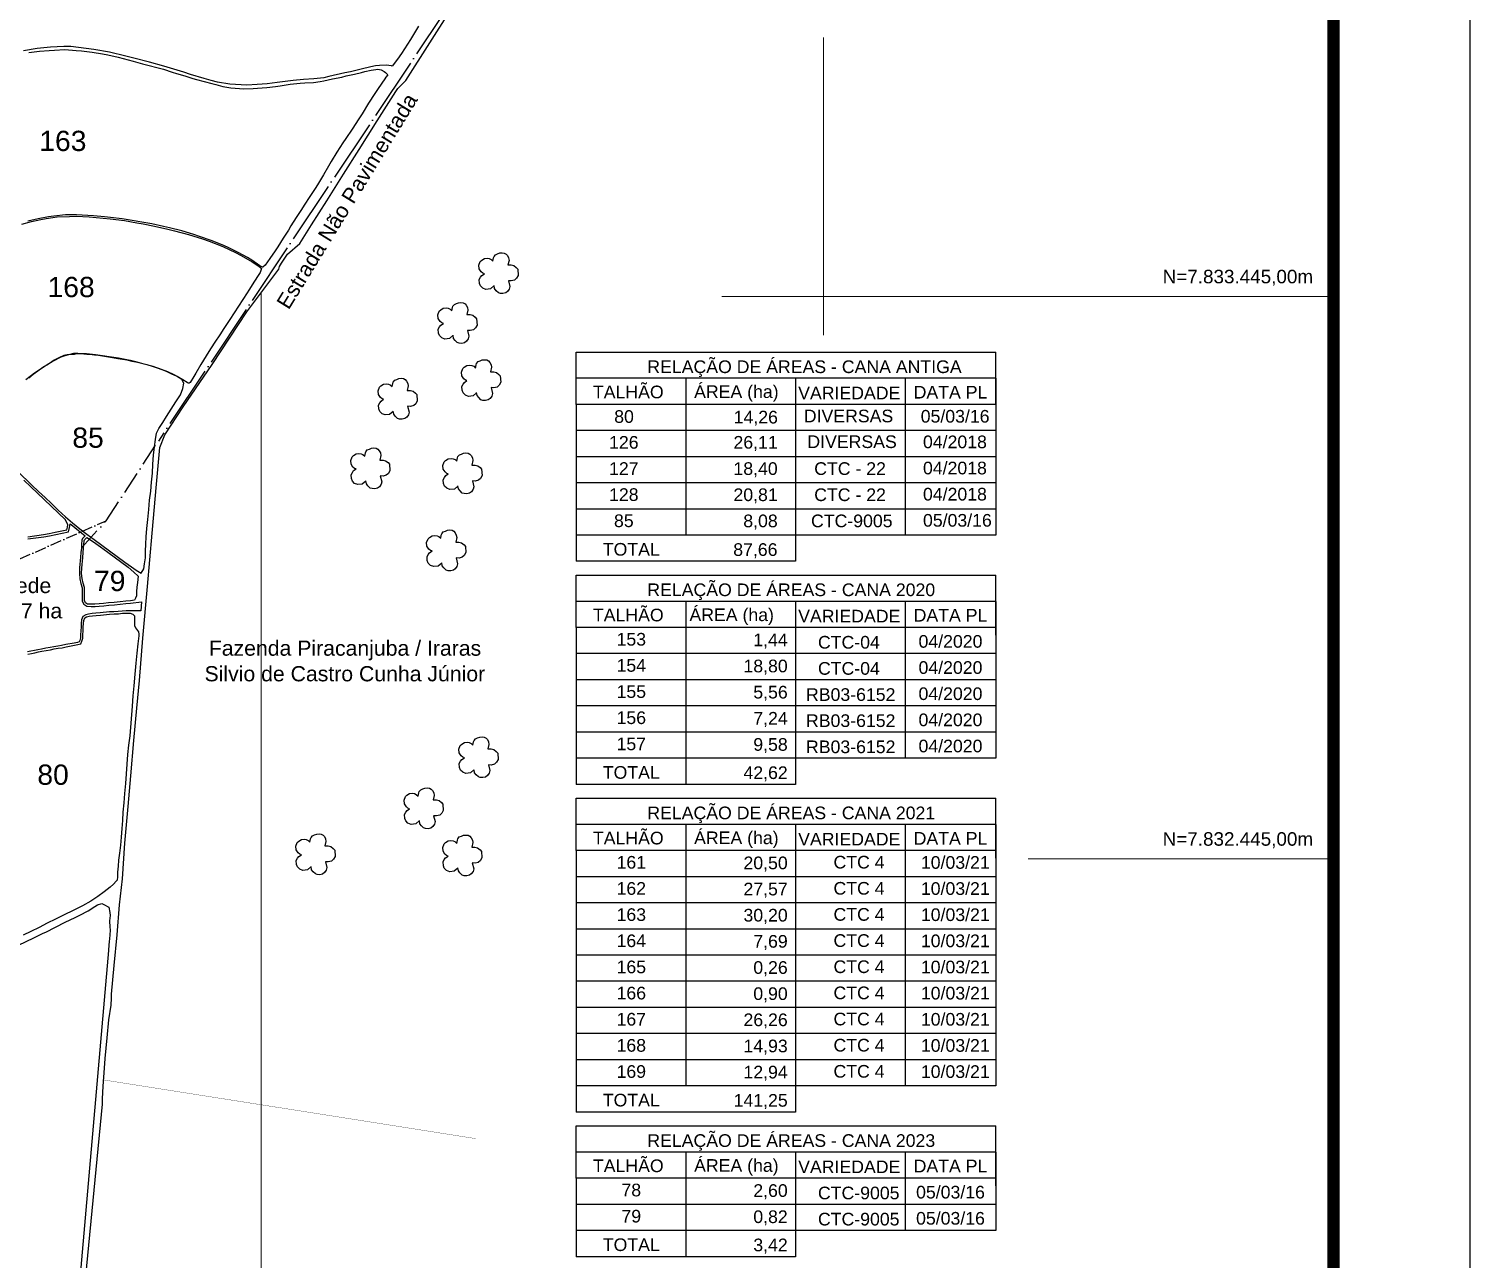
# Model space of a CAD drawing. Header units: inches. Extents: x 729142 to 736360, y 7830028 to 7835131.
# Drawn here: x 733797 to 736360, y 7831733 to 7833921 of the extents above; entities that cross this region are included whole.
import ezdxf
from ezdxf.enums import TextEntityAlignment as Align

# ---------------------------------------------------------------- set-up
doc = ezdxf.new("R2010")
doc.units = ezdxf.units.IN
doc.header["$MEASUREMENT"] = 0
for name, pattern in [('CONTINUO', [0]), ('LIN0', [0]), ('LIN3', [30, 20, -5, 0, -5]), ('TAPUME', [131.6, 112, -9.8, 0, -9.8])]:
    doc.linetypes.add(name, pattern=pattern)
for name, color, linetype in [('0114000387', 1, 'Continuous'), ('0114000387078', 5, 'Continuous'), ('0114000387079', 5, 'Continuous'), ('0114000387080', 5, 'Continuous'), ('0114000387085', 5, 'Continuous'), ('0114000387132', 5, 'Continuous'), ('0114000387154', 5, 'Continuous'), ('0114000387163', 5, 'Continuous'), ('0114000387168', 5, 'Continuous'), ('CERCAS', 7, 'CERCA_LINE'), ('MARGEM', 7, 'CONTINUO'), ('MATO', 7, 'Continuous'), ('QUADRO', 7, 'Continuous'), ('REDE ELETRICA', 7, 'Continuous'), ('SEDE', 7, 'Continuous'), ('TEXTOS', 7, 'Continuous')]:
    doc.layers.add(name, color=color, linetype=linetype)
doc.layers.add('GRID', color=4, linetype='Continuous', lineweight=13)
doc.styles.add('ARIAL', font='arial.ttf', dxfattribs={"height": 10})
doc.styles.get("Standard").update_dxf_attribs({"font": 'arial.ttf'})
doc.styles.add('tGArial11', font='arial.ttf', dxfattribs={"height": 0.0017})
doc.linetypes.add('CERCA_LINE', pattern='A,0.5,-0.2,["X",Standard,S=0.1,R=0,X=-0.1,Y=-0.05],-0.1', length=0.8)

msp = doc.modelspace()

# ---------------------------------------------------------------- linework, layer by layer
at = {"layer": '0114000387', "linetype": 'CONTINUO'}
msp.add_lwpolyline([(733872.3, 7831433.7), (733928.1, 7832008.6), (733927.9, 7832011.7), (733927.7, 7832018.5), (733929.3, 7832040.5), (733931.5, 7832072.7), (733932.8, 7832090), (733936, 7832126.8), (733939.3, 7832158.7), (733943.6, 7832185), (733943.7, 7832197.1), (733944.2, 7832204.1), (733948.9, 7832255.5), (733953.8, 7832309.9), (733958.5, 7832363), (733963.5, 7832409.3), (733967.8, 7832472.6), (733973.9, 7832538), (733978.5, 7832592.5), (733983.9, 7832655.1), (733989.3, 7832712.8), (733993.5, 7832762.2), (733999.6, 7832837.5), (734008, 7832929.4), (734016.1, 7833024.2), (734023.7, 7833111.3), (734029.7, 7833176.5), (734038.8, 7833198.7), (734071.4, 7833248.9), (734122.7, 7833324.1), (734184.5, 7833417.4), (734241.7, 7833493.4), (734242.9, 7833498.4), (734246.3, 7833503.9), (734256.8, 7833520.2), (734279.1, 7833539.2), (734299.5, 7833572.4), (734326.7, 7833615), (734356.6, 7833662.4), (734384.5, 7833706.2), (734416.5, 7833757), (734449.7, 7833809.5), (734452.9, 7833814.9), (734467.4, 7833828.6), (734548.4, 7833956.3)], dxfattribs=at)
at = {"layer": '0114000387078', "ltscale": 0.1}
msp.add_lwpolyline([(733795, 7833017.8), (733822.8, 7833021.6), (733833, 7833023.4), (733844.1, 7833025.6), (733864.4, 7833029.8), (733865.7, 7833034.7), (733866.3, 7833038.6), (733862.2, 7833048), (733849.4, 7833059.9), (733812.2, 7833095.2), (733800.5, 7833106.6), (733788.2, 7833118.5)], dxfattribs=at)
at = {"layer": '0114000387079', "ltscale": 0.1}
msp.add_lwpolyline([(733900.1, 7833016.6), (733911.9, 7833008.4), (733924.6, 7832999.5), (733937.3, 7832990.5), (733973.6, 7832963.4), (733983.8, 7832954.8), (733991.6, 7832947.8), (733990.1, 7832936.5), (733989.3, 7832928.2), (733988.7, 7832920.3), (733988.4, 7832912.9), (733986.9, 7832908.2), (733984.8, 7832904.7), (733977.5, 7832903.8), (733969.2, 7832902.9), (733959.1, 7832901.8), (733948.9, 7832900.9), (733938.7, 7832900.1), (733930, 7832899.1), (733921.8, 7832898.2), (733914.6, 7832897.6), (733907.9, 7832897.7), (733901.4, 7832898), (733897.9, 7832900.3), (733895.7, 7832904.1), (733896.1, 7832910.7), (733895.9, 7832927.4), (733893.4, 7832935.3), (733891.6, 7832943.6), (733890.9, 7832952.6), (733891.2, 7832962), (733892.9, 7832980.8), (733893.6, 7832989.5), (733894.3, 7832997.2), (733894.8, 7833004), (733895.2, 7833010.3), (733895.9, 7833012.1)], close=True, dxfattribs=at)
at = {"layer": '0114000387080', "ltscale": 0.1}
msp.add_lwpolyline([(733795.3, 7832809), (733801.6, 7832810.2), (733807.8, 7832811.5), (733814, 7832812.8), (733820.1, 7832814), (733828.1, 7832815.4), (733835.6, 7832816.8), (733842.2, 7832818.1), (733849, 7832819.3), (733856, 7832820.4), (733863.6, 7832821.8), (733878.5, 7832824.7), (733884.4, 7832826), (733889.6, 7832827.3), (733891.5, 7832832), (733892.9, 7832837.2), (733893.1, 7832843.4), (733893.4, 7832850.1), (733893.8, 7832857), (733894, 7832863.3), (733894.7, 7832868.9), (733896.5, 7832873.2), (733899.8, 7832875.2), (733904, 7832876.2), (733910, 7832876.9), (733916.6, 7832877.7), (733924.2, 7832878.4), (733940.6, 7832880.1), (733948.6, 7832880.4), (733956.2, 7832880.8), (733963.3, 7832881.5), (733970.2, 7832881.8), (733977.2, 7832881.8), (733982, 7832879.8), (733985, 7832876.8), (733984.8, 7832871.7), (733984.8, 7832866), (733984.9, 7832860), (733986.7, 7832855.8), (733992.1, 7832848.8), (733992.6, 7832844.7), (733992.3, 7832841.7), (733990.8, 7832827.3), (733989.1, 7832810.4), (733987.4, 7832792.8), (733985.7, 7832773.3), (733983.9, 7832752.8), (733982.2, 7832734.8), (733980.6, 7832716.6), (733976.6, 7832663.8), (733974.5, 7832647.2), (733972.6, 7832630.4), (733971.2, 7832613.2), (733969.8, 7832596), (733968.6, 7832578.8), (733967.2, 7832561.4), (733965.8, 7832544.4), (733964.4, 7832527.9), (733963.4, 7832513), (733962.6, 7832498.7), (733961.3, 7832483.7), (733959.8, 7832469), (733958, 7832455.1), (733956.7, 7832442.9), (733955.6, 7832431.7), (733954.9, 7832421.1), (733954.4, 7832412.7), (733954.1, 7832407), (733952.2, 7832405.1), (733947.7, 7832400), (733941.8, 7832394.7), (733931.2, 7832386.5), (733919.9, 7832378.2), (733907.2, 7832369.5), (733892.2, 7832361.2), (733876.1, 7832353.1), (733860.1, 7832345.4), (733844.4, 7832337.9), (733829.6, 7832330.4), (733815.1, 7832323.1), (733800.7, 7832315.7), (733787.2, 7832309.1)], dxfattribs=at)
at = {"layer": '0114000387085', "ltscale": 0.1}
msp.add_lwpolyline([(733777.4, 7833133.8), (733802.2, 7833109.4), (733814.3, 7833098.2), (733826.3, 7833087.5), (733837.3, 7833076.5), (733848.9, 7833065.2), (733862, 7833053.3), (733874.9, 7833042.3), (733887.7, 7833031.8), (733900.3, 7833022.2), (733913.3, 7833012.6), (733926.9, 7833002.8), (733940.6, 7832992.8), (733967.8, 7832972.6), (733979.5, 7832964.1), (733987.7, 7832958.5), (733996.8, 7832953), (734001.3, 7832960.6), (734002.7, 7832969.3), (734004.4, 7832980.2), (734004.7, 7832992.1), (734005.1, 7833004.5), (734005.7, 7833017.6), (734007, 7833032.6), (734008.7, 7833048.6), (734010.2, 7833066.1), (734011.8, 7833083), (734013.8, 7833098.6), (734015.3, 7833114.6), (734016.6, 7833130.8), (734017.4, 7833147), (734018.6, 7833162.7), (734020.4, 7833177.6), (734022.2, 7833190.3), (734024.1, 7833202), (734025.2, 7833204.2), (734026.8, 7833207.5), (734028.3, 7833209.9), (734029.5, 7833211.9), (734035.1, 7833220.9), (734041.5, 7833231.2), (734050, 7833244.3), (734058.2, 7833257.3), (734066.4, 7833270.1), (734071, 7833281.2), (734072.8, 7833290.8), (734068.9, 7833297.3), (734059.3, 7833302.9), (734051.3, 7833306.8), (734043, 7833310.7), (734034.2, 7833314.2), (734026, 7833317.3), (734018.2, 7833320.2), (733999.8, 7833325.3), (733990, 7833327.5), (733980.8, 7833329.5), (733971.9, 7833331.4), (733963.8, 7833332.9), (733955.2, 7833334.3), (733945.6, 7833335.7), (733921, 7833339.8), (733913.5, 7833340.8), (733905.6, 7833341.5), (733900.4, 7833341.9), (733889.6, 7833342.8), (733883.9, 7833343.1), (733881, 7833343.1), (733877.9, 7833342), (733865.4, 7833341.4), (733859.4, 7833339.9), (733851.3, 7833336.2), (733842.2, 7833331.4), (733831.9, 7833324.8), (733822.1, 7833318.4), (733813.3, 7833312.3), (733805, 7833306), (733796.9, 7833299.5)], dxfattribs=at)
at = {"layer": '0114000387132', "color": 94, "linetype": 'CONTINUO', "flags": 128}
msp.add_lwpolyline([(733341.1, 7831400.3), (733333.2, 7831399.3), (733306.8, 7831397), (733277.5, 7831395), (733231.2, 7831391.9), (733199.2, 7831389), (733183.3, 7831387.7), (733123.6, 7831383.5), (733109.8, 7831382.5), (733082.6, 7831380.4), (733024.2, 7831376), (733008.8, 7831374.8), (733003.3, 7831374.2), (732996.5, 7831373.3), (732991.7, 7831373), (732990.1, 7831373), (732988.3, 7831373.5), (732988, 7831374), (732987.3, 7831375.8), (732986.9, 7831379.7), (732985.9, 7831385.3), (732985.1, 7831388), (732984.1, 7831390.7), (732899.4, 7831900.6), (732888, 7832030.6), (732889.2, 7832034), (732893.8, 7832044), (732899.5, 7832051.8), (732903.9, 7832055.2), (732916.1, 7832061.1), (732928.6, 7832067.4), (732934.6, 7832070.3), (732946.2, 7832075.5), (732957.1, 7832079.4), (732962.8, 7832081), (732974.5, 7832083.5), (732985.5, 7832084.8), (732989.9, 7832085.1), (732996.6, 7832085.2), (733005.6, 7832083.4), (733015.2, 7832085.8), (733027.9, 7832089.3), (733034.7, 7832090.8), (733049.4, 7832093.1), (733067.8, 7832095.8), (733077.1, 7832097.3), (733095.8, 7832100.6), (733114.2, 7832103.6), (733123.3, 7832105), (733141.4, 7832107.6), (733159.5, 7832110.1), (733167.9, 7832111.3), (733183.4, 7832113.7), (733197.7, 7832116), (733205.5, 7832117.1), (733222.1, 7832119.3), (733235.7, 7832121), (733247.7, 7832122.8), (733253.4, 7832123.7), (733264.5, 7832125.6), (733271, 7832126.5), (733285.9, 7832128.6), (733300.3, 7832130.6), (733307.4, 7832131.7), (733321.5, 7832134.1), (733333.6, 7832135.5), (733339.1, 7832135.3), (733349, 7832133.2), (733361.1, 7832129.7), (733367.8, 7832128.1), (733382.3, 7832125), (733398.5, 7832121.2), (733406.6, 7832119.4), (733422.4, 7832116), (733435.8, 7832113.2), (733442.7, 7832111.7), (733456.9, 7832108.5), (733472.2, 7832105.5), (733480.1, 7832104), (733496.4, 7832101.1), (733510.6, 7832100.1), (733517.2, 7832100.4), (733524.8, 7832101.8), (733529.7, 7832102.8), (733543.1, 7832107.4), (733549.7, 7832110.1), (733562.5, 7832116), (733578.7, 7832129.2), (733589.3, 7832137.8), (733599.7, 7832146.2), (733604.7, 7832151.7), (733614.4, 7832165.2), (733622.6, 7832179.8), (733626, 7832186.8), (733631.4, 7832200.6), (733636.5, 7832212.5), (733639.1, 7832217.4), (733644.4, 7832225.1), (733678.5, 7832241.8), (733692.1, 7832248.7), (733699.6, 7832252.4), (733715.8, 7832260.5), (733732.9, 7832268.7), (733742.1, 7832273.2), (733761.5, 7832283.2), (733780.9, 7832292.5), (733790.2, 7832297), (733808, 7832305.7), (733822.4, 7832312.6), (733827.5, 7832314.3), (733844.5, 7832323.6), (733861.8, 7832332.1), (733879.5, 7832340.8), (733887.6, 7832344.9), (733902.4, 7832352.5), (733914.5, 7832360.3), (733919.3, 7832362.9), (733926.6, 7832365.8), (733932.5, 7832362.6), (733937, 7832360), (733939, 7832358.8), (733941.3, 7832349.4), (733941.6, 7832344.5), (733940.4, 7832334.5), (733941.3, 7832323.7), (733941.4, 7832318.6), (733941.1, 7832309.2), (733939.9, 7832297.4), (733939.4, 7832292), (733938.6, 7832282.2), (733883, 7831643.7), (733882.5, 7831631.3), (733881.2, 7831617.8), (733880.6, 7831611), (733879.4, 7831597.3), (733878.3, 7831585), (733877.8, 7831578.9), (733877, 7831566.5), (733875.6, 7831555), (733874.9, 7831548.9), (733873.6, 7831535.7), (733872.9, 7831522.6), (733872.5, 7831516.3), (733871.6, 7831504.3), (733870.5, 7831490.9), (733870, 7831484.2), (733869.4, 7831470.8), (733868.9, 7831458.4), (733867.1, 7831453.1), (733860.4, 7831444.2), (733851, 7831441.1), (733846.1, 7831440.2), (733835.7, 7831439.5), (733825.3, 7831438.1), (733819.5, 7831437.6), (733806.9, 7831437), (733797.7, 7831438.8), (733793.7, 7831441.6), (733786.6, 7831451.1), (733777.1, 7831465.2), (733772.2, 7831472.6), (733762.2, 7831488.3), (733753.1, 7831501.1), (733749.2, 7831507.2), (733742.2, 7831518.9), (733736.2, 7831530.3), (733732.7, 7831536.4), (733724.7, 7831549.2), (733716.1, 7831564.3), (733711.8, 7831571.4), (733703.3, 7831584.5), (733695.7, 7831597), (733691.9, 7831603.1), (733684.2, 7831615.4), (733676.6, 7831625.2), (733673.2, 7831630.1), (733666.9, 7831639.6), (733661.8, 7831647.4), (733658.7, 7831649.2), (733651.3, 7831648.9), (733645, 7831641.6), (733634.2, 7831629.1), (733629, 7831617.6), (733626.6, 7831611.6), (733621.9, 7831598.6), (733617.1, 7831584.7), (733615.1, 7831578.3), (733611.6, 7831566.6), (733608.1, 7831553.9), (733606.2, 7831547.6), (733602.1, 7831535.1), (733597.2, 7831525.1), (733594.7, 7831519.7), (733589.8, 7831508.2), (733584.8, 7831493.4), (733582.2, 7831486.3), (733576.9, 7831473.1), (733571.2, 7831459.9), (733568.6, 7831453.5), (733564, 7831440.9), (733558.8, 7831429.8), (733556.1, 7831425.1), (733550.8, 7831417.9), (733545.6, 7831416), (733542.8, 7831415), (733539.7, 7831414), (733533.4, 7831412.5), (733530.1, 7831412), (733525.9, 7831411.5), (733516, 7831410.6), (733506.1, 7831409.8), (733500.9, 7831411), (733497.5, 7831412.8), (733493.4, 7831415.2), (733487.3, 7831418.2), (733483.5, 7831418.1), (733474.4, 7831414.5), (733466.6, 7831410.9), (733462.1, 7831409.6), (733451.5, 7831407.8), (733437.4, 7831407.3), (733429.2, 7831406.8), (733410.6, 7831405.1), (733387.4, 7831403.4), (733376.4, 7831402.6), (733355.6, 7831401.3)], close=True, dxfattribs=at)
at = {"layer": '0114000387154', "linetype": 'CONTINUO', "elevation": 685.7}
msp.add_lwpolyline([(734489.9, 7833925.3), (734475.6, 7833901.7), (734459.4, 7833877.1), (734452.4, 7833866.8), (734442.8, 7833854.6), (734441.5, 7833855), (734432.4, 7833856.3), (734420.4, 7833855.8), (734413.3, 7833854.8), (734405.3, 7833853.2), (734387.6, 7833849.1), (734368.7, 7833844.5), (734359.1, 7833842.3), (734330.3, 7833835.9), (734321.4, 7833833.8), (734303.8, 7833831.8), (734285.6, 7833830.6), (734266.7, 7833829.1), (734238.8, 7833825.3), (734220.9, 7833823.1), (734203, 7833821.6), (734184.3, 7833820.7), (734164.5, 7833821.6), (734154.3, 7833822.3), (734132.7, 7833826.2), (734121.1, 7833828.9), (734108.8, 7833832.5), (734084.4, 7833839.8), (734072.3, 7833843.6), (734060.5, 7833847.3), (734037.3, 7833854.4), (734011.4, 7833861.5), (733983.8, 7833868.5), (733969.7, 7833871.9), (733940.3, 7833879.4), (733912.6, 7833884.3), (733871.9, 7833889.1), (733859.1, 7833889.5), (733835.5, 7833888.3), (733811.8, 7833885.7), (733787.7, 7833881.9)], dxfattribs=at)
at = {"layer": '0114000387163', "linetype": 'CONTINUO', "elevation": 691}
msp.add_lwpolyline([(733797, 7833878.4), (733815.7, 7833880.9), (733833.4, 7833882.4), (733842.5, 7833883), (733861.2, 7833884), (733881.2, 7833882.5), (733890.8, 7833881.5), (733909.4, 7833879), (733928, 7833876.3), (733937.3, 7833874.5), (733956.1, 7833870.3), (733973.8, 7833865.4), (733982.4, 7833863), (733999.3, 7833858.5), (734036.5, 7833848.8), (734051.8, 7833843.9), (734059.4, 7833841.5), (734074.3, 7833836.9), (734088.4, 7833832.7), (734095.2, 7833830.8), (734108.5, 7833827.2), (734122.5, 7833823.4), (734129.2, 7833821.6), (734142.1, 7833818.2), (734156.3, 7833815.9), (734163.7, 7833815.1), (734179.2, 7833814.2), (734195.7, 7833814.9), (734203.8, 7833815.3), (734220, 7833816.3), (734235.8, 7833818.1), (734244, 7833819.3), (734261.4, 7833822.4), (734279.4, 7833824), (734287.8, 7833824.6), (734303, 7833825.4), (734314.7, 7833826.9), (734321.4, 7833828.1), (734336.7, 7833831.6), (734353.2, 7833835.1), (734361.1, 7833836.9), (734376.2, 7833840.4), (734388.6, 7833843.4), (734394.6, 7833844.7), (734405.9, 7833847), (734413.9, 7833848.6), (734417.4, 7833848.8), (734423.3, 7833848.1), (734428.6, 7833845.1), (734431, 7833843.3), (734435.4, 7833839.2), (734431.8, 7833834.8), (734429.9, 7833832), (734417.9, 7833814.5), (734412.1, 7833805.7), (734400.9, 7833788.3), (734389.5, 7833769.8), (734383.7, 7833760.7), (734371.7, 7833742.5), (734360.6, 7833726), (734355.2, 7833717.8), (734344.5, 7833701.2), (734334.3, 7833684.8), (734329.7, 7833676.8), (734321, 7833661.4), (734312, 7833646.6), (734307.1, 7833638.9), (734296.8, 7833622.9), (734286.4, 7833607.2), (734281.5, 7833599.6), (734272.2, 7833585.2), (734263.1, 7833570.4), (734258.6, 7833563), (734249.4, 7833548.3), (734239.5, 7833533.1), (734234.7, 7833525.9), (734225.3, 7833512.2), (734217.1, 7833500.8), (734212.8, 7833497), (734212.5, 7833497), (734211.4, 7833497.6), (734207.6, 7833499.5), (734193.2, 7833509.3), (734185.5, 7833514), (734169.1, 7833523.3), (734150.5, 7833532.3), (734140.9, 7833536.5), (734121.1, 7833544.6), (734100.7, 7833551.5), (734090.2, 7833554.9), (734068.9, 7833561.3), (734047.1, 7833566.8), (734036.4, 7833569.2), (734015.6, 7833573.8), (733994.5, 7833577.6), (733984, 7833579.4), (733963.2, 7833582.7), (733942.1, 7833585.5), (733931.8, 7833586.6), (733911.7, 7833588.5), (733891.8, 7833589.7), (733881.9, 7833590), (733862.1, 7833589.9), (733841.6, 7833587.9), (733832, 7833586.5), (733813.8, 7833583), (733795.4, 7833578.8)], dxfattribs=at)
at = {"layer": '0114000387168', "linetype": 'CONTINUO', "elevation": 706.5}
msp.add_lwpolyline([(733784.8, 7833573.2), (733801.7, 7833578.2), (733818.5, 7833582), (733827.7, 7833583.5), (733847.2, 7833586.2), (733869.6, 7833587.3), (733881.1, 7833587.4), (733904.5, 7833586.5), (733929.4, 7833584.2), (733941.9, 7833582.9), (733966.9, 7833579.8), (733989.2, 7833576), (734000, 7833574), (734020.6, 7833570.1), (734044.2, 7833564.8), (734056.2, 7833561.8), (734080.7, 7833555.3), (734105.6, 7833547.5), (734117.8, 7833543.1), (734142.1, 7833533.6), (734164.2, 7833523), (734174.6, 7833517.6), (734194.2, 7833506.4), (734206.1, 7833498.5), (734209.6, 7833495.8), (734210.8, 7833494.6), (734208, 7833487.5), (734203.3, 7833480.6), (734194.2, 7833465.5), (734189.2, 7833457.7), (734178.7, 7833441.5), (734168.4, 7833425.6), (734163.3, 7833417.7), (734153.3, 7833402.4), (734142.8, 7833386.3), (734137.5, 7833378.2), (734126.8, 7833362.1), (734116.8, 7833347.2), (734112.1, 7833339.5), (734102.9, 7833324), (734094.1, 7833308.7), (734090.2, 7833302.3), (734083.7, 7833291.9), (734082.1, 7833290.9), (734080.4, 7833290.8), (734078.3, 7833292.1), (734070.9, 7833296.8), (734060.7, 7833302.8), (734055.4, 7833305.6), (734044.2, 7833311.1), (734033, 7833315.3), (734027.9, 7833317.1), (734018.8, 7833319.8), (734007.6, 7833323.2), (734001.8, 7833324.8), (733989.9, 7833328), (733977.9, 7833330.8), (733971.2, 7833332.2), (733956.2, 7833335.2), (733940.1, 7833337.7), (733932, 7833338.8), (733915.6, 7833341), (733899.6, 7833342.7), (733884.2, 7833343.2), (733876.6, 7833343.2), (733861.3, 7833339.6), (733854, 7833337), (733840.2, 7833330.1), (733827.6, 7833322.1), (733821, 7833317.7), (733807.1, 7833308.3), (733791.7, 7833296.6)], dxfattribs=at)
at = {"layer": 'CERCAS', "color": 44, "linetype": 'CERCA_LINE', "ltscale": 50, "const_width": 0.5}
msp.add_lwpolyline([(733930.1, 7832051.9), (734591.5, 7831947.5)], dxfattribs=at)
at = {"layer": 'GRID', "color": 134}
for points in [[(735210, 7833375.9), (735210, 7833905.2)], [(734210, 7830773.6), (734210, 7833451.3)], [(735028.8, 7833445), (736116.5, 7833445)], [(735573.5, 7832445), (736116.5, 7832445)]]:
    msp.add_lwpolyline(points, dxfattribs=at)
at = {"layer": 'MARGEM', "color": 174, "linetype": 'LIN0', "flags": 128}
msp.add_lwpolyline([(736359.5, 7835130.7), (729142.4, 7835130.7), (729142.4, 7830027.7), (736359.5, 7830027.7)], close=True, dxfattribs=at)
at = {"layer": 'MARGEM', "color": 174, "linetype": 'LIN0', "const_width": 22.1, "flags": 128}
msp.add_lwpolyline([(736116.5, 7834887.7), (729385.4, 7834887.7), (729385.4, 7830270.7), (736116.5, 7830270.7)], close=True, dxfattribs=at)
at = {"layer": 'MATO', "color": 94, "linetype": 'CONTINUO'}
for points in [[(734624, 7833463.6, -560.1), (734617.7, 7833458.4, -560.1), (734609.7, 7833457.5, -560.1), (734604.1, 7833459.7, -560.1), (734600, 7833463.6, -560.1), (734598.4, 7833468.2, -560.1), (734597.9, 7833474.9, -560.1), (734600.1, 7833479.1, -560.1), (734602.4, 7833482.2, -560.1), (734607, 7833485.4, -560.1), (734604, 7833486.3, -560.1), (734601.2, 7833488.7, -560.1), (734597.8, 7833494, -560.1), (734597.2, 7833500.4, -560.1), (734599.6, 7833507, -560.1), (734602.2, 7833509.4, -560.1), (734606.9, 7833512.2, -560.1), (734611.8, 7833512.9, -560.1), (734615.7, 7833512.3, -560.1), (734618.8, 7833510.9, -560.1), (734622.2, 7833507.9, -560.1), (734623.3, 7833513.7, -560.1), (734624.1, 7833516, -560.1), (734626.7, 7833519.2, -560.1), (734630.5, 7833520.6, -560.1), (734634.2, 7833522.3, -560.1), (734638.3, 7833522.6, -560.1), (734642.3, 7833522.1, -560.1), (734645.5, 7833520.4, -560.1), (734647.8, 7833517.8, -560.1), (734649.9, 7833513.7, -560.1), (734650.7, 7833509.1, -560.1), (734648.8, 7833501, -560.1), (734654.6, 7833501.1, -560.1), (734659.3, 7833500, -560.1), (734663.7, 7833496.4, -560.1), (734666.2, 7833493.6, -560.1), (734666.9, 7833482.4, -560.1), (734664.1, 7833477.4, -560.1), (734660.5, 7833474, -560.1), (734654.7, 7833472.5, -560.1), (734649.7, 7833472.9, -560.1), (734652.4, 7833462.5, -560.1), (734651.1, 7833458, -560.1), (734648.1, 7833453.8, -560.1), (734644.8, 7833451.1, -560.1), (734640, 7833449.9, -560.1), (734635.3, 7833450.2, -560.1), (734631.8, 7833451.2, -560.1), (734627.8, 7833455.2, -560.1), (734625, 7833458.8, -560.1), (734624.2, 7833464.2, -560.1)], [(734551, 7833375.2, -560.1), (734544.7, 7833369.9, -560.1), (734536.7, 7833369, -560.1), (734531.1, 7833371.2, -560.1), (734527, 7833375.2, -560.1), (734525.4, 7833379.7, -560.1), (734524.9, 7833386.5, -560.1), (734527.1, 7833390.7, -560.1), (734529.4, 7833393.8, -560.1), (734534, 7833396.9, -560.1), (734531, 7833397.9, -560.1), (734528.2, 7833400.2, -560.1), (734524.8, 7833405.6, -560.1), (734524.2, 7833412, -560.1), (734526.6, 7833418.6, -560.1), (734529.2, 7833421, -560.1), (734533.9, 7833423.8, -560.1), (734538.8, 7833424.5, -560.1), (734542.7, 7833423.9, -560.1), (734545.8, 7833422.5, -560.1), (734549.2, 7833419.4, -560.1), (734550.3, 7833425.2, -560.1), (734551.1, 7833427.6, -560.1), (734553.7, 7833430.8, -560.1), (734557.5, 7833432.2, -560.1), (734561.2, 7833433.8, -560.1), (734565.3, 7833434.2, -560.1), (734569.3, 7833433.6, -560.1), (734572.5, 7833432, -560.1), (734574.8, 7833429.4, -560.1), (734576.9, 7833425.3, -560.1), (734577.7, 7833420.7, -560.1), (734575.8, 7833412.6, -560.1), (734581.5, 7833412.7, -560.1), (734586.3, 7833411.5, -560.1), (734590.7, 7833408, -560.1), (734593.2, 7833405.2, -560.1), (734593.9, 7833394, -560.1), (734591.1, 7833389, -560.1), (734587.5, 7833385.6, -560.1), (734581.7, 7833384.1, -560.1), (734576.7, 7833384.5, -560.1), (734579.4, 7833374.1, -560.1), (734578.1, 7833369.6, -560.1), (734575.1, 7833365.3, -560.1), (734571.8, 7833362.7, -560.1), (734567, 7833361.5, -560.1), (734562.3, 7833361.8, -560.1), (734558.8, 7833362.8, -560.1), (734554.8, 7833366.8, -560.1), (734552, 7833370.3, -560.1), (734551.2, 7833375.8, -560.1)], [(734593, 7833273.5, -560.1), (734586.8, 7833268.3, -560.1), (734578.8, 7833267.3, -560.1), (734573.1, 7833269.5, -560.1), (734569, 7833273.5, -560.1), (734567.4, 7833278.1, -560.1), (734566.9, 7833284.8, -560.1), (734569.1, 7833289, -560.1), (734571.4, 7833292.1, -560.1), (734576, 7833295.2, -560.1), (734573.1, 7833296.2, -560.1), (734570.2, 7833298.6, -560.1), (734566.8, 7833303.9, -560.1), (734566.2, 7833310.3, -560.1), (734568.6, 7833316.9, -560.1), (734571.2, 7833319.3, -560.1), (734575.9, 7833322.1, -560.1), (734580.8, 7833322.8, -560.1), (734584.7, 7833322.2, -560.1), (734587.9, 7833320.8, -560.1), (734591.3, 7833317.7, -560.1), (734592.3, 7833323.6, -560.1), (734593.2, 7833325.9, -560.1), (734595.7, 7833329.1, -560.1), (734599.5, 7833330.5, -560.1), (734603.2, 7833332.1, -560.1), (734607.4, 7833332.5, -560.1), (734611.3, 7833332, -560.1), (734614.5, 7833330.3, -560.1), (734616.9, 7833327.7, -560.1), (734619, 7833323.6, -560.1), (734619.8, 7833319, -560.1), (734617.9, 7833310.9, -560.1), (734623.6, 7833311, -560.1), (734628.3, 7833309.8, -560.1), (734632.7, 7833306.3, -560.1), (734635.2, 7833303.5, -560.1), (734635.9, 7833292.3, -560.1), (734633.1, 7833287.3, -560.1), (734629.5, 7833283.9, -560.1), (734623.7, 7833282.4, -560.1), (734618.7, 7833282.8, -560.1), (734621.4, 7833272.4, -560.1), (734620.2, 7833267.9, -560.1), (734617.1, 7833263.6, -560.1), (734613.8, 7833261, -560.1), (734609.1, 7833259.8, -560.1), (734604.4, 7833260.1, -560.1), (734600.8, 7833261.1, -560.1), (734596.8, 7833265.1, -560.1), (734594.1, 7833268.6, -560.1), (734593.2, 7833274.1, -560.1)], [(734444.8, 7833240.4, -560.1), (734438.5, 7833235.1, -560.1), (734430.6, 7833234.2, -560.1), (734424.9, 7833236.4, -560.1), (734420.8, 7833240.4, -560.1), (734419.2, 7833244.9, -560.1), (734418.7, 7833251.6, -560.1), (734420.9, 7833255.8, -560.1), (734423.2, 7833259, -560.1), (734427.8, 7833262.1, -560.1), (734424.9, 7833263, -560.1), (734422, 7833265.4, -560.1), (734418.6, 7833270.7, -560.1), (734418, 7833277.1, -560.1), (734420.4, 7833283.7, -560.1), (734423, 7833286.1, -560.1), (734427.7, 7833289, -560.1), (734432.6, 7833289.6, -560.1), (734436.5, 7833289.1, -560.1), (734439.6, 7833287.6, -560.1), (734443, 7833284.6, -560.1), (734444.1, 7833290.4, -560.1), (734444.9, 7833292.7, -560.1), (734447.5, 7833295.9, -560.1), (734451.3, 7833297.3, -560.1), (734455, 7833299, -560.1), (734459.1, 7833299.4, -560.1), (734463.1, 7833298.8, -560.1), (734466.3, 7833297.1, -560.1), (734468.7, 7833294.5, -560.1), (734470.7, 7833290.4, -560.1), (734471.5, 7833285.9, -560.1), (734469.7, 7833277.7, -560.1), (734475.4, 7833277.8, -560.1), (734480.1, 7833276.7, -560.1), (734484.5, 7833273.2, -560.1), (734487, 7833270.3, -560.1), (734487.7, 7833259.1, -560.1), (734484.9, 7833254.1, -560.1), (734481.3, 7833250.8, -560.1), (734475.5, 7833249.2, -560.1), (734470.5, 7833249.7, -560.1), (734473.2, 7833239.2, -560.1), (734471.9, 7833234.7, -560.1), (734468.9, 7833230.5, -560.1), (734465.6, 7833227.8, -560.1), (734460.8, 7833226.7, -560.1), (734456.1, 7833227, -560.1), (734452.6, 7833228, -560.1), (734448.6, 7833231.9, -560.1), (734445.8, 7833235.5, -560.1), (734445, 7833240.9, -560.1)], [(734396.1, 7833116.6, -560.1), (734389.9, 7833111.3, -560.1), (734381.9, 7833110.4, -560.1), (734376.2, 7833112.6, -560.1), (734372.2, 7833116.6, -560.1), (734370.5, 7833121.1, -560.1), (734370, 7833127.8, -560.1), (734372.2, 7833132, -560.1), (734374.5, 7833135.2, -560.1), (734379.1, 7833138.3, -560.1), (734376.2, 7833139.2, -560.1), (734373.3, 7833141.6, -560.1), (734369.9, 7833146.9, -560.1), (734369.3, 7833153.3, -560.1), (734371.7, 7833159.9, -560.1), (734374.3, 7833162.3, -560.1), (734379, 7833165.2, -560.1), (734383.9, 7833165.8, -560.1), (734387.9, 7833165.3, -560.1), (734391, 7833163.8, -560.1), (734394.4, 7833160.8, -560.1), (734395.4, 7833166.6, -560.1), (734396.3, 7833168.9, -560.1), (734398.8, 7833172.2, -560.1), (734402.6, 7833173.5, -560.1), (734406.3, 7833175.2, -560.1), (734410.5, 7833175.6, -560.1), (734414.4, 7833175, -560.1), (734417.6, 7833173.3, -560.1), (734420, 7833170.7, -560.1), (734422.1, 7833166.6, -560.1), (734422.9, 7833162.1, -560.1), (734421, 7833153.9, -560.1), (734426.7, 7833154, -560.1), (734431.4, 7833152.9, -560.1), (734435.9, 7833149.4, -560.1), (734438.3, 7833146.5, -560.1), (734439, 7833135.3, -560.1), (734436.2, 7833130.3, -560.1), (734432.6, 7833127, -560.1), (734426.8, 7833125.4, -560.1), (734421.8, 7833125.9, -560.1), (734424.5, 7833115.4, -560.1), (734423.3, 7833111, -560.1), (734420.2, 7833106.7, -560.1), (734416.9, 7833104, -560.1), (734412.2, 7833102.9, -560.1), (734407.5, 7833103.2, -560.1), (734404, 7833104.2, -560.1), (734399.9, 7833108.1, -560.1), (734397.2, 7833111.7, -560.1), (734396.3, 7833117.1, -560.1)], [(734559.8, 7833107.7, -560.1), (734553.6, 7833102.5, -560.1), (734545.6, 7833101.5, -560.1), (734539.9, 7833103.8, -560.1), (734535.9, 7833107.7, -560.1), (734534.2, 7833112.3, -560.1), (734533.7, 7833119, -560.1), (734535.9, 7833123.2, -560.1), (734538.2, 7833126.3, -560.1), (734542.8, 7833129.4, -560.1), (734539.9, 7833130.4, -560.1), (734537, 7833132.8, -560.1), (734533.6, 7833138.1, -560.1), (734533, 7833144.5, -560.1), (734535.5, 7833151.1, -560.1), (734538, 7833153.5, -560.1), (734542.7, 7833156.3, -560.1), (734547.6, 7833157, -560.1), (734551.6, 7833156.4, -560.1), (734554.7, 7833155, -560.1), (734558.1, 7833151.9, -560.1), (734559.1, 7833157.8, -560.1), (734560, 7833160.1, -560.1), (734562.5, 7833163.3, -560.1), (734566.3, 7833164.7, -560.1), (734570, 7833166.3, -560.1), (734574.2, 7833166.7, -560.1), (734578.1, 7833166.2, -560.1), (734581.3, 7833164.5, -560.1), (734583.7, 7833161.9, -560.1), (734585.8, 7833157.8, -560.1), (734586.6, 7833153.2, -560.1), (734584.7, 7833145.1, -560.1), (734590.4, 7833145.2, -560.1), (734595.1, 7833144, -560.1), (734599.6, 7833140.5, -560.1), (734602, 7833137.7, -560.1), (734602.7, 7833126.5, -560.1), (734600, 7833121.5, -560.1), (734596.3, 7833118.1, -560.1), (734590.6, 7833116.6, -560.1), (734585.5, 7833117, -560.1), (734588.2, 7833106.6, -560.1), (734587, 7833102.1, -560.1), (734583.9, 7833097.8, -560.1), (734580.6, 7833095.2, -560.1), (734575.9, 7833094, -560.1), (734571.2, 7833094.3, -560.1), (734567.7, 7833095.3, -560.1), (734563.6, 7833099.3, -560.1), (734560.9, 7833102.9, -560.1), (734560, 7833108.3, -560.1)], [(734531.1, 7832970.7, -560.1), (734524.8, 7832965.4, -560.1), (734516.8, 7832964.5, -560.1), (734511.1, 7832966.7, -560.1), (734507.1, 7832970.7, -560.1), (734505.4, 7832975.2, -560.1), (734505, 7832981.9, -560.1), (734507.2, 7832986.1, -560.1), (734509.5, 7832989.3, -560.1), (734514.1, 7832992.4, -560.1), (734511.1, 7832993.3, -560.1), (734508.2, 7832995.7, -560.1), (734504.9, 7833001, -560.1), (734504.2, 7833007.4, -560.1), (734506.7, 7833014, -560.1), (734509.3, 7833016.4, -560.1), (734513.9, 7833019.3, -560.1), (734518.9, 7833019.9, -560.1), (734522.8, 7833019.4, -560.1), (734525.9, 7833017.9, -560.1), (734529.3, 7833014.9, -560.1), (734530.3, 7833020.7, -560.1), (734531.2, 7833023, -560.1), (734533.8, 7833026.3, -560.1), (734537.6, 7833027.6, -560.1), (734541.3, 7833029.3, -560.1), (734545.4, 7833029.7, -560.1), (734549.4, 7833029.1, -560.1), (734552.6, 7833027.4, -560.1), (734554.9, 7833024.8, -560.1), (734557, 7833020.7, -560.1), (734557.8, 7833016.2, -560.1), (734555.9, 7833008, -560.1), (734561.6, 7833008.1, -560.1), (734566.4, 7833007, -560.1), (734570.8, 7833003.5, -560.1), (734573.3, 7833000.6, -560.1), (734573.9, 7832989.4, -560.1), (734571.2, 7832984.4, -560.1), (734567.5, 7832981.1, -560.1), (734561.8, 7832979.5, -560.1), (734556.8, 7832980, -560.1), (734559.4, 7832969.5, -560.1), (734558.2, 7832965, -560.1), (734555.2, 7832960.8, -560.1), (734551.9, 7832958.1, -560.1), (734547.1, 7832957, -560.1), (734542.4, 7832957.3, -560.1), (734538.9, 7832958.3, -560.1), (734534.9, 7832962.2, -560.1), (734532.1, 7832965.8, -560.1), (734531.3, 7832971.2, -560.1)], [(734588.4, 7832603, -560.1), (734582.1, 7832597.7, -560.1), (734574.1, 7832596.8, -560.1), (734568.5, 7832599, -560.1), (734564.4, 7832602.9, -560.1), (734562.8, 7832607.5, -560.1), (734562.3, 7832614.2, -560.1), (734564.5, 7832618.4, -560.1), (734566.8, 7832621.6, -560.1), (734571.4, 7832624.7, -560.1), (734568.5, 7832625.6, -560.1), (734565.6, 7832628, -560.1), (734562.2, 7832633.3, -560.1), (734561.6, 7832639.7, -560.1), (734564, 7832646.3, -560.1), (734566.6, 7832648.7, -560.1), (734571.3, 7832651.6, -560.1), (734576.2, 7832652.2, -560.1), (734580.1, 7832651.7, -560.1), (734583.2, 7832650.2, -560.1), (734586.6, 7832647.2, -560.1), (734587.7, 7832653, -560.1), (734588.5, 7832655.3, -560.1), (734591.1, 7832658.5, -560.1), (734594.9, 7832659.9, -560.1), (734598.6, 7832661.6, -560.1), (734602.7, 7832662, -560.1), (734606.7, 7832661.4, -560.1), (734609.9, 7832659.7, -560.1), (734612.3, 7832657.1, -560.1), (734614.3, 7832653, -560.1), (734615.1, 7832648.5, -560.1), (734613.3, 7832640.3, -560.1), (734619, 7832640.4, -560.1), (734623.7, 7832639.3, -560.1), (734628.1, 7832635.7, -560.1), (734630.6, 7832632.9, -560.1), (734631.3, 7832621.7, -560.1), (734628.5, 7832616.7, -560.1), (734624.9, 7832613.4, -560.1), (734619.1, 7832611.8, -560.1), (734614.1, 7832612.3, -560.1), (734616.8, 7832601.8, -560.1), (734615.5, 7832597.3, -560.1), (734612.5, 7832593.1, -560.1), (734609.2, 7832590.4, -560.1), (734604.4, 7832589.3, -560.1), (734599.7, 7832589.5, -560.1), (734596.2, 7832590.5, -560.1), (734592.2, 7832594.5, -560.1), (734589.4, 7832598.1, -560.1), (734588.6, 7832603.5, -560.1)], [(734491.1, 7832512.3, -560.1), (734484.8, 7832507.1, -560.1), (734476.8, 7832506.1, -560.1), (734471.1, 7832508.3, -560.1), (734467.1, 7832512.3, -560.1), (734465.4, 7832516.9, -560.1), (734465, 7832523.6, -560.1), (734467.1, 7832527.8, -560.1), (734469.4, 7832530.9, -560.1), (734474, 7832534, -560.1), (734471.1, 7832535, -560.1), (734468.2, 7832537.4, -560.1), (734464.8, 7832542.7, -560.1), (734464.2, 7832549.1, -560.1), (734466.7, 7832555.7, -560.1), (734469.2, 7832558.1, -560.1), (734473.9, 7832560.9, -560.1), (734478.9, 7832561.6, -560.1), (734482.8, 7832561, -560.1), (734485.9, 7832559.6, -560.1), (734489.3, 7832556.5, -560.1), (734490.3, 7832562.4, -560.1), (734491.2, 7832564.7, -560.1), (734493.7, 7832567.9, -560.1), (734497.5, 7832569.3, -560.1), (734501.2, 7832570.9, -560.1), (734505.4, 7832571.3, -560.1), (734509.3, 7832570.8, -560.1), (734512.5, 7832569.1, -560.1), (734514.9, 7832566.5, -560.1), (734517, 7832562.4, -560.1), (734517.8, 7832557.8, -560.1), (734515.9, 7832549.7, -560.1), (734521.6, 7832549.8, -560.1), (734526.3, 7832548.6, -560.1), (734530.8, 7832545.1, -560.1), (734533.3, 7832542.3, -560.1), (734533.9, 7832531.1, -560.1), (734531.2, 7832526.1, -560.1), (734527.5, 7832522.7, -560.1), (734521.8, 7832521.2, -560.1), (734516.7, 7832521.6, -560.1), (734519.4, 7832511.2, -560.1), (734518.2, 7832506.7, -560.1), (734515.2, 7832502.4, -560.1), (734511.8, 7832499.8, -560.1), (734507.1, 7832498.6, -560.1), (734502.4, 7832498.9, -560.1), (734498.9, 7832499.9, -560.1), (734494.9, 7832503.9, -560.1), (734492.1, 7832507.4, -560.1), (734491.3, 7832512.9, -560.1)], [(734298.6, 7832430.5, -560.1), (734292.3, 7832425.3, -560.1), (734284.3, 7832424.3, -560.1), (734278.7, 7832426.6, -560.1), (734274.6, 7832430.5, -560.1), (734273, 7832435.1, -560.1), (734272.5, 7832441.8, -560.1), (734274.7, 7832446, -560.1), (734277, 7832449.1, -560.1), (734281.6, 7832452.2, -560.1), (734278.6, 7832453.2, -560.1), (734275.8, 7832455.6, -560.1), (734272.4, 7832460.9, -560.1), (734271.8, 7832467.3, -560.1), (734274.2, 7832473.9, -560.1), (734276.8, 7832476.3, -560.1), (734281.5, 7832479.1, -560.1), (734286.4, 7832479.8, -560.1), (734290.3, 7832479.2, -560.1), (734293.4, 7832477.8, -560.1), (734296.8, 7832474.7, -560.1), (734297.9, 7832480.6, -560.1), (734298.7, 7832482.9, -560.1), (734301.3, 7832486.1, -560.1), (734305.1, 7832487.5, -560.1), (734308.8, 7832489.1, -560.1), (734312.9, 7832489.5, -560.1), (734316.9, 7832489, -560.1), (734320.1, 7832487.3, -560.1), (734322.4, 7832484.7, -560.1), (734324.5, 7832480.6, -560.1), (734325.3, 7832476, -560.1), (734323.4, 7832467.9, -560.1), (734329.2, 7832468, -560.1), (734333.9, 7832466.8, -560.1), (734338.3, 7832463.3, -560.1), (734340.8, 7832460.5, -560.1), (734341.5, 7832449.3, -560.1), (734338.7, 7832444.3, -560.1), (734335.1, 7832440.9, -560.1), (734329.3, 7832439.4, -560.1), (734324.3, 7832439.8, -560.1), (734327, 7832429.4, -560.1), (734325.7, 7832424.9, -560.1), (734322.7, 7832420.6, -560.1), (734319.4, 7832418, -560.1), (734314.6, 7832416.8, -560.1), (734309.9, 7832417.1, -560.1), (734306.4, 7832418.1, -560.1), (734302.4, 7832422.1, -560.1), (734299.6, 7832425.7, -560.1), (734298.8, 7832431.1, -560.1)], [(734559.6, 7832428.3, -560.1), (734553.4, 7832423.1, -560.1), (734545.4, 7832422.1, -560.1), (734539.7, 7832424.3, -560.1), (734535.7, 7832428.3, -560.1), (734534, 7832432.8, -560.1), (734533.6, 7832439.6, -560.1), (734535.7, 7832443.8, -560.1), (734538, 7832446.9, -560.1), (734542.6, 7832450, -560.1), (734539.7, 7832451, -560.1), (734536.8, 7832453.4, -560.1), (734533.4, 7832458.7, -560.1), (734532.8, 7832465.1, -560.1), (734535.3, 7832471.7, -560.1), (734537.8, 7832474.1, -560.1), (734542.5, 7832476.9, -560.1), (734547.4, 7832477.6, -560.1), (734551.4, 7832477, -560.1), (734554.5, 7832475.6, -560.1), (734557.9, 7832472.5, -560.1), (734558.9, 7832478.4, -560.1), (734559.8, 7832480.7, -560.1), (734562.3, 7832483.9, -560.1), (734566.1, 7832485.3, -560.1), (734569.8, 7832486.9, -560.1), (734574, 7832487.3, -560.1), (734577.9, 7832486.8, -560.1), (734581.1, 7832485.1, -560.1), (734583.5, 7832482.5, -560.1), (734585.6, 7832478.4, -560.1), (734586.4, 7832473.8, -560.1), (734584.5, 7832465.7, -560.1), (734590.2, 7832465.8, -560.1), (734594.9, 7832464.6, -560.1), (734599.4, 7832461.1, -560.1), (734601.8, 7832458.3, -560.1), (734602.5, 7832447.1, -560.1), (734599.8, 7832442.1, -560.1), (734596.1, 7832438.7, -560.1), (734590.4, 7832437.2, -560.1), (734585.3, 7832437.6, -560.1), (734588, 7832427.2, -560.1), (734586.8, 7832422.7, -560.1), (734583.7, 7832418.4, -560.1), (734580.4, 7832415.8, -560.1), (734575.7, 7832414.6, -560.1), (734571, 7832414.9, -560.1), (734567.5, 7832415.9, -560.1), (734563.4, 7832419.9, -560.1), (734560.7, 7832423.4, -560.1), (734559.8, 7832428.9, -560.1)]]:
    msp.add_polyline3d(points, dxfattribs=at)
at = {"layer": 'QUADRO'}
for p, q in [((734770, 7833346), (735516, 7833346)), ((734770, 7833325.6), (734770, 7833346)), ((735516, 7833285.8), (735516, 7833346)), ((734770, 7833253), (734770, 7833325.6)), ((735516, 7833299.5), (734770, 7833299.5)), ((734965.1, 7833299.5), (734965.1, 7833253)), ((735160.1, 7833299.5), (735160.1, 7833253)), ((735355.2, 7833299.5), (735355.2, 7833253)), ((735516, 7833299.5), (735516, 7833253)), ((735516, 7833253), (735516, 7833285.8)), ((734770, 7833253), (734770, 7833020.5)), ((735516, 7833253), (734770, 7833253)), ((735516, 7833253), (734770, 7833253)), ((734965.1, 7833253), (734965.1, 7833020.5)), ((735160.1, 7833253), (735160.1, 7833020.5)), ((735355.2, 7833253), (735355.2, 7833020.5)), ((735516, 7833253), (735516, 7833020.5)), ((735516, 7833206.5), (734770, 7833206.5)), ((735516, 7833160), (734770, 7833160)), ((735516, 7833113.5), (734770, 7833113.5)), ((735160.1, 7833084.2), (735160.1, 7833020.5)), ((735516, 7833067), (734770, 7833067)), ((734770, 7833020.5), (734770, 7832974)), ((735516, 7833020.5), (734770, 7833020.5)), ((735160.1, 7833020.5), (735160.1, 7832974)), ((735160.1, 7833020.5), (735160.1, 7832974)), ((735160.1, 7832974), (734770, 7832974)), ((734770, 7832949.3), (735516, 7832949.3)), ((734770, 7832929), (734770, 7832949.3)), ((734770, 7832949.3), (735516, 7832949.3)), ((735516, 7832889.2), (735516, 7832949.3)), ((734770, 7832856.3), (734770, 7832929)), ((735516, 7832902.8), (734770, 7832902.8)), ((734965.1, 7832902.8), (734965.1, 7832577.3)), ((735160.1, 7832902.8), (735160.1, 7832577.3)), ((735355.2, 7832902.8), (735355.2, 7832623.8)), ((735516, 7832902.8), (735516, 7832623.8)), ((735516, 7832842.7), (735516, 7832889.2)), ((734770, 7832856.3), (734770, 7832577.3)), ((735516, 7832856.3), (734770, 7832856.3)), ((735516, 7832809.8), (734770, 7832809.8)), ((735516, 7832763.3), (734770, 7832763.3)), ((735516, 7832716.8), (734770, 7832716.8)), ((735516, 7832670.3), (734770, 7832670.3)), ((735160.1, 7832623.8), (734770, 7832623.8)), ((735516, 7832623.8), (735160.1, 7832623.8)), ((735160.1, 7832577.3), (734770, 7832577.3)), ((734770, 7832552.7), (735516, 7832552.7)), ((734770, 7832532.3), (734770, 7832552.7)), ((735516, 7832492.5), (735516, 7832552.7)), ((734770, 7832459.7), (734770, 7832532.3)), ((735516, 7832506.2), (734770, 7832506.2)), ((734965.1, 7832506.2), (734965.1, 7832041.2)), ((735160.1, 7832506.2), (735160.1, 7831994.7)), ((735355.2, 7832506.2), (735355.2, 7832041.2)), ((735516, 7832506.2), (735516, 7832041.2)), ((735516, 7832446), (735516, 7832492.5)), ((734770, 7832459.7), (734770, 7831994.7)), ((735516, 7832459.7), (734770, 7832459.7)), ((735516, 7832413.2), (734770, 7832413.2)), ((735516, 7832366.7), (734770, 7832366.7)), ((735516, 7832320.2), (734770, 7832320.2)), ((735516, 7832273.7), (734770, 7832273.7)), ((735516, 7832227.2), (734770, 7832227.2)), ((735160.1, 7832197.9), (735160.1, 7831994.7)), ((735516, 7832180.7), (734770, 7832180.7)), ((735516, 7832134.2), (734770, 7832134.2)), ((735516, 7832087.7), (734770, 7832087.7)), ((735516, 7832041.2), (734770, 7832041.2)), ((735160.1, 7831994.7), (734770, 7831994.7)), ((734770, 7831970.1), (735516, 7831970.1)), ((734770, 7831949.7), (734770, 7831970.1)), ((735516, 7831909.9), (735516, 7831970.1)), ((734770, 7831877.1), (734770, 7831949.7)), ((735516, 7831923.6), (734770, 7831923.6)), ((734965.1, 7831923.6), (734965.1, 7831737.6)), ((735160.1, 7831923.6), (735160.1, 7831737.6)), ((735355.2, 7831923.6), (735355.2, 7831784.1)), ((735516, 7831923.6), (735516, 7831784.1)), ((735516, 7831863.4), (735516, 7831909.9)), ((734770, 7831877.1), (734770, 7831737.6)), ((735516, 7831877.1), (734770, 7831877.1)), ((735516, 7831830.6), (734770, 7831830.6)), ((735516, 7831784.1), (734770, 7831784.1)), ((735160.1, 7831737.6), (734770, 7831737.6))]:
    msp.add_line(p, q, dxfattribs=at).dxf.unprotected_set("ltscale", 0)
at = {"layer": 'REDE ELETRICA', "color": 1, "linetype": 'TAPUME', "flags": 128}
msp.add_lwpolyline([(734687.1, 7834193.4), (734532, 7833944.5), (734027.3, 7833187.9)], dxfattribs=at)
at = {"layer": 'REDE ELETRICA', "color": 1, "linetype": 'LIN3', "ltscale": 2}
msp.add_lwpolyline([(733891, 7832998.6), (733934.6, 7833046.2), (734027.3, 7833187.9)], dxfattribs=at)
at = {"layer": 'REDE ELETRICA', "color": 1, "linetype": 'LIN3'}
msp.add_lwpolyline([(732311.1, 7832561.1), (732733.8, 7832472.2), (733395.9, 7832807.8), (733934.6, 7833046.2)], dxfattribs=at)
at = {"layer": 'SEDE', "ltscale": 0.1}
msp.add_lwpolyline([(733795.5, 7833013.8), (733823.4, 7833017.7), (733833.7, 7833019.4), (733844.9, 7833021.7), (733867.6, 7833026.4), (733869.6, 7833033.9), (733870.7, 7833040.6), (733872.3, 7833039.2), (733885.2, 7833028.6), (733897.3, 7833019.5), (733892.6, 7833014.3), (733891.2, 7833011.3), (733890.8, 7833004.3), (733890.4, 7832997.6), (733889.7, 7832989.8), (733888.9, 7832981.1), (733887.2, 7832962.3), (733886.9, 7832952.5), (733887.7, 7832943), (733889.5, 7832934.3), (733891.9, 7832926.7), (733892.1, 7832910.8), (733891.6, 7832903.1), (733894.9, 7832897.5), (733900.2, 7832894.1), (733907.8, 7832893.7), (733914.8, 7832893.6), (733922.2, 7832894.2), (733930.4, 7832895.1), (733939.1, 7832896.1), (733949.3, 7832896.9), (733959.5, 7832897.9), (733969.6, 7832898.9), (733977.9, 7832899.8), (733997.3, 7832902.2), (733995.9, 7832885.9), (733970.2, 7832885.8), (733963, 7832885.5), (733955.9, 7832884.8), (733948.4, 7832884.4), (733940.3, 7832884.1), (733923.8, 7832882.4), (733916.1, 7832881.6), (733909.5, 7832880.9), (733903.3, 7832880.2), (733898.3, 7832879), (733893.3, 7832875.9), (733890.8, 7832870), (733890, 7832863.7), (733889.8, 7832857.2), (733889.4, 7832850.3), (733889.1, 7832843.5), (733888.9, 7832837.7), (733887.7, 7832833.3), (733886.7, 7832830.7), (733883.5, 7832829.9), (733877.7, 7832828.6), (733862.8, 7832825.8), (733855.3, 7832824.4), (733848.4, 7832823.3), (733841.4, 7832822.1), (733834.9, 7832820.8), (733827.4, 7832819.4), (733819.4, 7832817.9), (733813.2, 7832816.7), (733807, 7832815.5), (733800.8, 7832814.1), (733794.6, 7832813)], dxfattribs=at)

# ---------------------------------------------------------------- texts
at = {"layer": 'GRID', "color": 174, "style": 'ARIAL'}
for s, p in [('N=7.833.445,00m', (735812.8, 7833468.3)), ('N=7.832.445,00m', (735812.8, 7832468.3))]:
    msp.add_text(s, height=24, dxfattribs=at).set_placement(p)
at = {"layer": 'QUADRO', "style": 'ARIAL'}
for s, p in [('RELAÇÃO DE ÁREAS - CANA ANTIGA', (734896.6, 7833308.7)), ('ÁREA (ha)', (734979.8, 7833264.4)), ('VARIEDADE', (735164.8, 7833262)), ('04/2018', (735386.7, 7833175.1)), ('04/2018', (735386.7, 7833175.1)), ('04/2018', (735386.7, 7833128.6)), ('04/2018', (735386.7, 7833128.6)), ('04/2018', (735386.7, 7833082.1)), ('04/2018', (735386.7, 7833082.1)), ('05/03/16', (735386.7, 7833035.6)), ('RELAÇÃO DE ÁREAS - CANA 2020', (734896.6, 7832912.1)), ('ÁREA (ha)', (734971.5, 7832867.7)), ('VARIEDADE', (735164.8, 7832865.3)), ('CTC-04', (735200, 7832818.8)), ('CTC-04', (735200, 7832818.8)), ('CTC-04', (735200, 7832772.3)), ('CTC-04', (735200, 7832772.3)), ('RB03-6152', (735178.7, 7832725.8)), ('RB03-6152', (735178.7, 7832679.4)), ('RB03-6152', (735178.7, 7832632.9)), ('RELAÇÃO DE ÁREAS - CANA 2021', (734896.6, 7832515.4)), ('ÁREA (ha)', (734979.8, 7832471.1)), ('VARIEDADE', (735164.8, 7832468.7)), ('RELAÇÃO DE ÁREAS - CANA 2023', (734896.6, 7831932.8)), ('ÁREA (ha)', (734979.8, 7831888.5)), ('VARIEDADE', (735164.8, 7831886.1)), ('CTC-9005', (735200, 7831839.6)), ('CTC-9005', (735200, 7831793.1))]:
    e = msp.add_text(s, height=22.5, dxfattribs=at)
    e.set_placement(p)
    e.dxf.unprotected_set("ltscale", 0)
for s, p in [('TALHÃO', (734862.8, 7833275.1)), ('DATA PL', (735435.6, 7833274.7)), ('80', (734855.2, 7833231.4)), ('126', (734854.8, 7833185.5)), ('126', (734854.8, 7833185.5)), ('127', (734854.8, 7833138.9)), ('127', (734854.8, 7833138.9)), ('128', (734854.8, 7833092.6)), ('128', (734854.8, 7833092.6)), ('85', (734854.8, 7833046.1)), ('TOTAL', (734868.1, 7832995.3)), ('TALHÃO', (734862.8, 7832878.5)), ('DATA PL', (735435.6, 7832878.1)), ('153', (734868.1, 7832835.4)), ('153', (734868.1, 7832835.4)), ('04/2020', (735435.6, 7832831.6)), ('04/2020', (735435.6, 7832831.6)), ('154', (734868.1, 7832788.9)), ('154', (734868.1, 7832788.9)), ('04/2020', (735435.6, 7832785.1)), ('04/2020', (735435.6, 7832785.1)), ('155', (734868.1, 7832742.4)), ('04/2020', (735435.6, 7832738.6)), ('156', (734868.1, 7832695.9)), ('04/2020', (735435.6, 7832692.1)), ('157', (734868.1, 7832649.4)), ('04/2020', (735435.6, 7832645.6)), ('TOTAL', (734868.1, 7832598.6)), ('TALHÃO', (734862.8, 7832481.9)), ('DATA PL', (735435.6, 7832481.4)), ('161', (734868.1, 7832438.8)), ('162', (734868.1, 7832392.3)), ('163', (734868.1, 7832345.8)), ('164', (734868.1, 7832299.3)), ('165', (734868.1, 7832252.8)), ('166', (734868.1, 7832206.3)), ('167', (734868.1, 7832159.8)), ('168', (734868.1, 7832113.3)), ('169', (734868.1, 7832066.8)), ('TOTAL', (734868.1, 7832016)), ('TALHÃO', (734862.8, 7831899.2)), ('DATA PL', (735435.6, 7831898.8)), ('78', (734868.1, 7831856.1)), ('05/03/16', (735435.6, 7831852.3)), ('79', (734868.1, 7831809.6)), ('05/03/16', (735435.6, 7831805.8)), ('TOTAL', (734868.1, 7831758.9))]:
    e = msp.add_text(s, height=22.5, dxfattribs=at)
    e.set_placement(p, align=Align.MIDDLE_CENTER)
    e.dxf.unprotected_set("ltscale", 0)
for s, p in [('14,26', (735128.8, 7833219.1)), ('DIVERSAS', (735333.8, 7833221.1)), ('05/03/16', (735505, 7833220.6)), ('26,11', (735128.4, 7833174.3)), ('26,11', (735128.4, 7833174.3)), ('DIVERSAS', (735340.1, 7833175.4)), ('DIVERSAS', (735340.1, 7833175.4)), ('18,40', (735128.4, 7833127.6)), ('18,40', (735128.4, 7833127.6)), ('CTC - 22', (735320.8, 7833127.6)), ('CTC - 22', (735320.8, 7833127.6)), ('20,81', (735128.4, 7833081.1)), ('20,81', (735128.4, 7833081.1)), ('CTC - 22', (735320.8, 7833081.1)), ('CTC - 22', (735320.8, 7833081.1)), ('8,08', (735128.4, 7833034.6)), ('CTC-9005', (735332.6, 7833034.6)), ('87,66', (735128, 7832983.6)), ('1,44', (735146.2, 7832823.1)), ('1,44', (735146.2, 7832823.1)), ('18,80', (735146.2, 7832776.6)), ('18,80', (735146.2, 7832776.6)), ('5,56', (735146.2, 7832730.1)), ('7,24', (735146.2, 7832683.6)), ('9,58', (735146.2, 7832637.1)), ('42,62', (735146.2, 7832586.9)), ('20,50', (735146.2, 7832426.5)), ('CTC 4', (735318.4, 7832427.8)), ('10/03/21', (735505.3, 7832427.3)), ('27,57', (735146.2, 7832380)), ('CTC 4', (735318.4, 7832381.3)), ('10/03/21', (735505.3, 7832380.9)), ('30,20', (735146.2, 7832333.5)), ('CTC 4', (735318.4, 7832334.9)), ('10/03/21', (735505.3, 7832334.4)), ('7,69', (735146.2, 7832287)), ('CTC 4', (735318.4, 7832288.4)), ('10/03/21', (735505.3, 7832287.9)), ('CTC 4', (735318.4, 7832241.9)), ('10/03/21', (735505.3, 7832241.4)), ('0,26', (735146.2, 7832240.5)), ('0,90', (735146.2, 7832194)), ('CTC 4', (735318.4, 7832195.4)), ('10/03/21', (735505.3, 7832194.9)), ('26,26', (735146.2, 7832147.5)), ('CTC 4', (735318.4, 7832148.9)), ('10/03/21', (735505.3, 7832148.4)), ('14,93', (735146.2, 7832101)), ('CTC 4', (735318.4, 7832102.4)), ('10/03/21', (735505.3, 7832101.9)), ('12,94', (735146.2, 7832054.5)), ('CTC 4', (735318.4, 7832055.9)), ('10/03/21', (735505.3, 7832055.4)), ('141,25', (735146.2, 7832004.3)), ('2,60', (735146.2, 7831843.9)), ('0,82', (735146.2, 7831797.4)), ('3,42', (735146.2, 7831747.2))]:
    e = msp.add_text(s, height=22.5, dxfattribs=at)
    e.set_placement(p, align=Align.RIGHT)
    e.dxf.unprotected_set("ltscale", 0)
at = {"layer": 'SEDE', "style": 'ARIAL'}
for s, p in [('Sede', (733748.8, 7832917.5)), ('4,57 ha', (733730.5, 7832872.5))]:
    msp.add_text(s, height=27, dxfattribs=at).set_placement(p)
at = {"layer": 'TEXTOS', "linetype": 'Continuous', "style": 'tGArial11'}
msp.add_text('Estrada Não Pavimentada', height=27, rotation=58.4434, dxfattribs=at).set_placement((734247.4, 7833427), align=Align.MIDDLE_LEFT)
at = {"layer": 'TEXTOS', "linetype": 'Continuous', "style": 'ARIAL'}
for s, p in [('163', (733857.5, 7833721.5)), ('168', (733872.2, 7833461.7))]:
    msp.add_text(s, height=36, dxfattribs=at).set_placement(p, align=Align.MIDDLE_CENTER)
at = {"layer": 'TEXTOS', "style": 'ARIAL'}
for s, height, p in [('85', 36, (733874.3, 7833175.9)), ('79', 36, (733912.9, 7832921.1)), ('Fazenda Piracanjuba / Iraras', 27, (734117, 7832806.1)), ('Silvio de Castro Cunha Júnior', 27, (734109.4, 7832760.6)), ('80', 36, (733812.1, 7832576.6))]:
    msp.add_text(s, height=height, dxfattribs=at).set_placement(p)

doc.saveas('drawing.dxf')
